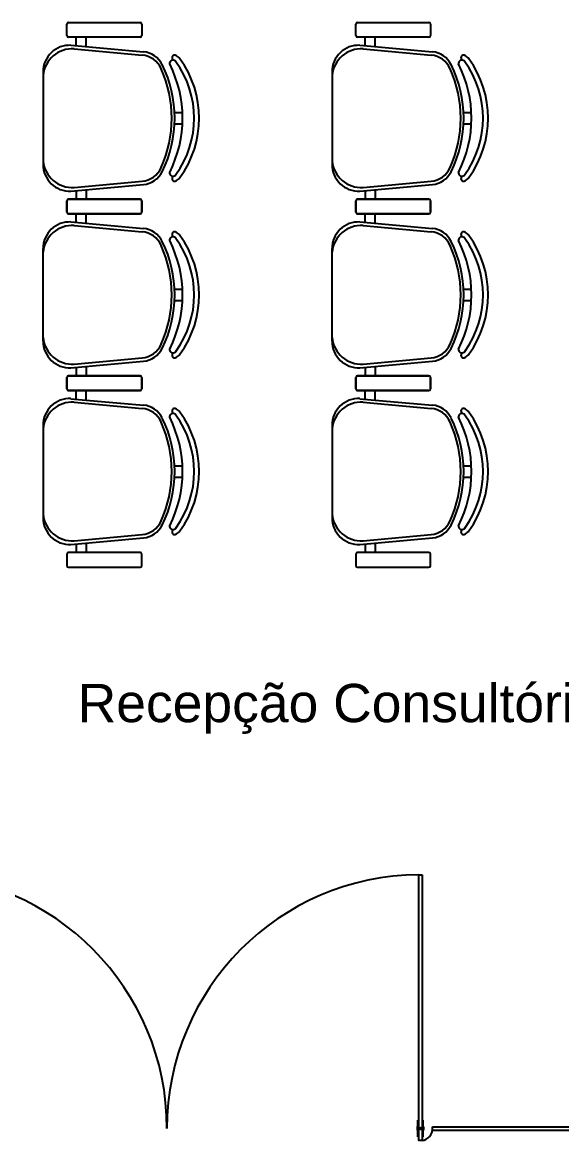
# Model space of a CAD drawing. Header units: millimetres. Extents: x 1573 to 2177, y 1587 to 1932.
# Drawn here: x 1900.09 to 1902.52, y 1898.44 to 1903.48 of the extents above; entities that cross this region are included whole.
import ezdxf
from ezdxf.enums import TextEntityAlignment as Align

# ---------------------------------------------------------------- set-up
doc = ezdxf.new("R2010")
doc.units = ezdxf.units.MM
doc.header["$LTSCALE"] = 0.03
doc.layers.add('-HIDRO', color=8, linetype='Continuous')
doc.styles.add('ARIAL', font='arial.ttf')

msp = doc.modelspace()

# ---------------------------------------------------------------- linework, layer by layer
at = {"layer": '-HIDRO', "linetype": 'ByBlock'}
for p, q in [((1900.2893, 1903.4223), (1900.2893, 1903.4748)), ((1900.2968, 1903.4823), (1900.6192, 1903.4823)), ((1900.6267, 1903.4748), (1900.6267, 1903.4223)), ((1901.5938, 1903.4223), (1901.5938, 1903.4748)), ((1901.6013, 1903.4823), (1901.9237, 1903.4823)), ((1901.9312, 1903.4748), (1901.9312, 1903.4223)), ((1900.6192, 1903.4148), (1900.2968, 1903.4148)), ((1900.3313, 1903.3755), (1900.3313, 1903.4148)), ((1900.3763, 1903.3735), (1900.3763, 1903.4148)), ((1901.9237, 1903.4148), (1901.6013, 1903.4148)), ((1901.6359, 1903.3755), (1901.6359, 1903.4148)), ((1901.6809, 1903.3735), (1901.6809, 1903.4148)), ((1900.3067, 1903.3787), (1900.6346, 1903.3493)), ((1900.3217, 1903.363), (1900.6285, 1903.3345)), ((1901.6113, 1903.3787), (1901.9392, 1903.3493)), ((1901.6263, 1903.363), (1901.9331, 1903.3345)), ((1900.1813, 1903.2588), (1900.1813, 1902.8411)), ((1901.4859, 1903.2588), (1901.4859, 1902.8411)), ((1900.7753, 1903.0762), (1900.8105, 1903.0762)), ((1902.0798, 1903.0762), (1902.1151, 1903.0762)), ((1900.7753, 1903.0237), (1900.8105, 1903.0237)), ((1902.0798, 1903.0237), (1902.1151, 1903.0237)), ((1900.3067, 1902.7213), (1900.6346, 1902.7506)), ((1900.3217, 1902.7369), (1900.6285, 1902.7654)), ((1901.6113, 1902.7213), (1901.9392, 1902.7506)), ((1901.6263, 1902.7369), (1901.9331, 1902.7654)), ((1900.2968, 1902.6851), (1900.6192, 1902.6851)), ((1900.6192, 1902.6851), (1900.2968, 1902.6851)), ((1900.3313, 1902.7244), (1900.3313, 1902.6851)), ((1900.3763, 1902.7264), (1900.3763, 1902.6851)), ((1901.6013, 1902.6851), (1901.9237, 1902.6851)), ((1901.9237, 1902.6851), (1901.6013, 1902.6851)), ((1901.6359, 1902.7244), (1901.6359, 1902.6851)), ((1901.6809, 1902.7264), (1901.6809, 1902.6851)), ((1900.2893, 1902.6252), (1900.2893, 1902.6776)), ((1900.2893, 1902.6776), (1900.2893, 1902.6252)), ((1900.6267, 1902.6776), (1900.6267, 1902.6252)), ((1900.6267, 1902.6252), (1900.6267, 1902.6776)), ((1901.5938, 1902.6252), (1901.5938, 1902.6776)), ((1901.5938, 1902.6776), (1901.5938, 1902.6252)), ((1901.9312, 1902.6776), (1901.9312, 1902.6252)), ((1901.9312, 1902.6252), (1901.9312, 1902.6776)), ((1900.6192, 1902.6177), (1900.2968, 1902.6177)), ((1900.2968, 1902.6177), (1900.6192, 1902.6177)), ((1900.3313, 1902.5784), (1900.3313, 1902.6177)), ((1900.3763, 1902.5764), (1900.3763, 1902.6177)), ((1901.9237, 1902.6177), (1901.6013, 1902.6177)), ((1901.6013, 1902.6177), (1901.9237, 1902.6177)), ((1901.6359, 1902.5784), (1901.6359, 1902.6177)), ((1901.6809, 1902.5764), (1901.6809, 1902.6177)), ((1900.3067, 1902.5816), (1900.6346, 1902.5522)), ((1900.3217, 1902.5659), (1900.6285, 1902.5374)), ((1901.6113, 1902.5816), (1901.9392, 1902.5522)), ((1901.6263, 1902.5659), (1901.9331, 1902.5374)), ((1900.1813, 1902.044), (1900.1813, 1902.4617)), ((1901.4859, 1902.044), (1901.4859, 1902.4617)), ((1900.7753, 1902.2791), (1900.8105, 1902.2791)), ((1902.0798, 1902.2791), (1902.1151, 1902.2791)), ((1900.7753, 1902.2266), (1900.8105, 1902.2266)), ((1902.0798, 1902.2266), (1902.1151, 1902.2266)), ((1900.3067, 1901.9241), (1900.6346, 1901.9535)), ((1900.3217, 1901.9398), (1900.6285, 1901.9683)), ((1900.3763, 1901.9293), (1900.3763, 1901.888)), ((1901.6113, 1901.9241), (1901.9392, 1901.9535)), ((1901.6263, 1901.9398), (1901.9331, 1901.9683)), ((1901.6809, 1901.9293), (1901.6809, 1901.888)), ((1900.2893, 1901.8805), (1900.2893, 1901.8281)), ((1900.2893, 1901.8281), (1900.2893, 1901.8805)), ((1900.6192, 1901.888), (1900.2968, 1901.888)), ((1900.2968, 1901.888), (1900.6192, 1901.888)), ((1900.3313, 1901.9273), (1900.3313, 1901.888)), ((1900.6267, 1901.8281), (1900.6267, 1901.8805)), ((1900.6267, 1901.8805), (1900.6267, 1901.8281)), ((1901.5938, 1901.8281), (1901.5938, 1901.8805)), ((1901.5938, 1901.8805), (1901.5938, 1901.8281)), ((1901.6013, 1901.888), (1901.9237, 1901.888)), ((1901.9237, 1901.888), (1901.6013, 1901.888)), ((1901.6359, 1901.9273), (1901.6359, 1901.888)), ((1901.9312, 1901.8805), (1901.9312, 1901.8281)), ((1901.9312, 1901.8281), (1901.9312, 1901.8805)), ((1900.2968, 1901.8206), (1900.6192, 1901.8206)), ((1900.6192, 1901.8206), (1900.2968, 1901.8206)), ((1900.3067, 1901.7844), (1900.6346, 1901.7551)), ((1900.3313, 1901.7813), (1900.3313, 1901.8206)), ((1900.3763, 1901.7793), (1900.3763, 1901.8206)), ((1901.9237, 1901.8206), (1901.6013, 1901.8206)), ((1901.6013, 1901.8206), (1901.9237, 1901.8206)), ((1901.6113, 1901.7844), (1901.9392, 1901.7551)), ((1901.6359, 1901.7813), (1901.6359, 1901.8206)), ((1901.6809, 1901.7793), (1901.6809, 1901.8206)), ((1900.3217, 1901.7688), (1900.6285, 1901.7403)), ((1901.6263, 1901.7688), (1901.9331, 1901.7403)), ((1900.1813, 1901.6646), (1900.1813, 1901.2469)), ((1901.4859, 1901.6646), (1901.4859, 1901.2469)), ((1900.7753, 1901.482), (1900.8105, 1901.482)), ((1902.0798, 1901.482), (1902.1151, 1901.482)), ((1900.7753, 1901.4295), (1900.8105, 1901.4295)), ((1902.0798, 1901.4295), (1902.1151, 1901.4295)), ((1900.3217, 1901.1427), (1900.6285, 1901.1712)), ((1901.6263, 1901.1427), (1901.9331, 1901.1712)), ((1900.3067, 1901.127), (1900.6346, 1901.1564)), ((1900.3313, 1901.1302), (1900.3313, 1901.0909)), ((1900.3763, 1901.1322), (1900.3763, 1901.0909)), ((1901.6113, 1901.127), (1901.9392, 1901.1564)), ((1901.6359, 1901.1302), (1901.6359, 1901.0909)), ((1901.6809, 1901.1322), (1901.6809, 1901.0909)), ((1900.2893, 1901.0834), (1900.2893, 1901.0309)), ((1900.6192, 1901.0909), (1900.2968, 1901.0909)), ((1900.6267, 1901.0309), (1900.6267, 1901.0834)), ((1901.5938, 1901.0834), (1901.5938, 1901.0309)), ((1901.9237, 1901.0909), (1901.6013, 1901.0909)), ((1901.9312, 1901.0309), (1901.9312, 1901.0834)), ((1900.2968, 1901.0234), (1900.6192, 1901.0234)), ((1901.6013, 1901.0234), (1901.9237, 1901.0234))]:
    msp.add_line(p, q, dxfattribs=at)
at = {"layer": '-HIDRO'}
for p, q in [((1901.8729, 1898.4543), (1901.8729, 1898.5293)), ((1901.8729, 1898.5293), (1901.8774, 1898.5293)), ((1901.8969, 1898.5293), (1901.8924, 1898.5293)), ((1901.8969, 1898.4543), (1901.8969, 1898.5293)), ((1901.9403, 1898.4843), (1901.9403, 1898.4993)), ((1901.9403, 1898.4993), (1902.6151, 1898.4993)), ((1901.8774, 1898.4543), (1901.8729, 1898.4543)), ((1901.8969, 1898.4543), (1901.8924, 1898.4543)), ((1901.9403, 1898.4843), (1902.6151, 1898.4843))]:
    msp.add_line(p, q, dxfattribs=at)
for points in [[(1901.8926, 1899.6363), (1901.8924, 1898.4367), (1901.8774, 1898.4367), (1901.8776, 1899.6363)], [(1901.871, 1898.4846), (1901.8729, 1898.4846), (1901.8729, 1898.4991), (1901.871, 1898.4991)], [(1901.8988, 1898.4846), (1901.8969, 1898.4846), (1901.8969, 1898.4991), (1901.8988, 1898.4991)]]:
    msp.add_lwpolyline(points, close=True, dxfattribs=at)
msp.add_circle((1901.8851, 1898.4918), 0.00441, dxfattribs=at)
at = {"layer": '-HIDRO', "linetype": 'ByBlock'}
for centre, radius, start, end in [((1900.2968, 1903.4748), 0.0075, 90, 180), ((1900.6192, 1903.4748), 0.0075, 0, 90), ((1901.6013, 1903.4748), 0.0075, 90, 180), ((1901.9237, 1903.4748), 0.0075, 0, 90), ((1900.2968, 1903.4223), 0.0075, 180, 270), ((1900.6192, 1903.4223), 0.0075, 270, 0), ((1901.6013, 1903.4223), 0.0075, 180, 270), ((1901.9237, 1903.4223), 0.0075, 270, 0), ((1900.3013, 1903.2588), 0.12, 87.4308, 180), ((1900.3141, 1903.2302), 0.133, 86.7478, 174.4075), ((1900.6252, 1903.2447), 0.105, 26.3953, 84.8788), ((1901.6059, 1903.2588), 0.12, 87.4308, 180), ((1901.6187, 1903.2302), 0.133, 86.7478, 174.4075), ((1901.9298, 1903.2447), 0.105, 26.3953, 84.8788), ((1900.6188, 1903.23), 0.105, 24.2639, 84.7001), ((1900.2328, 1903.05), 0.5431, 333.6047, 26.3953), ((1900.7677, 1903.297), 0.015, 64.8545, 189.6706), ((1900.7677, 1903.297), 0.015, 64.8545, 189.6706), ((1900.2681, 1903.05), 0.5431, 333.2374, 26.7626), ((1900.2681, 1903.05), 0.5431, 333.2374, 26.7626), ((1900.7753, 1903.3227), 0.0117, 44.6745, 240.1891), ((1900.7662, 1903.2936), 0.0187, 36.8699, 64.8545), ((1900.7662, 1903.2936), 0.0187, 36.8699, 64.8545), ((1900.4284, 1903.05), 0.4352, 324.1442, 35.8558), ((1900.4284, 1903.05), 0.4352, 324.1442, 35.8558), ((1900.7662, 1903.2936), 0.0412, 36.5429, 64.8545), ((1900.4284, 1903.05), 0.4577, 324.1238, 35.8762), ((1901.9234, 1903.23), 0.105, 24.2639, 84.7001), ((1901.5374, 1903.05), 0.5431, 333.6047, 26.3953), ((1902.0723, 1903.297), 0.015, 64.8545, 189.6706), ((1902.0723, 1903.297), 0.015, 64.8545, 189.6706), ((1901.5726, 1903.05), 0.5431, 333.2374, 26.7626), ((1901.5726, 1903.05), 0.5431, 333.2374, 26.7626), ((1902.0799, 1903.3227), 0.0117, 44.6745, 240.1891), ((1902.0707, 1903.2936), 0.0187, 36.8699, 64.8545), ((1902.0707, 1903.2936), 0.0187, 36.8699, 64.8545), ((1901.733, 1903.05), 0.4352, 324.1442, 35.8558), ((1901.733, 1903.05), 0.4352, 324.1442, 35.8558), ((1902.0707, 1903.2936), 0.0412, 36.5429, 64.8545), ((1901.733, 1903.05), 0.4577, 324.1238, 35.8762), ((1900.2194, 1903.05), 0.5431, 335.7361, 24.2639), ((1901.524, 1903.05), 0.5431, 335.7361, 24.2639), ((1900.3013, 1902.8411), 0.12, 180, 272.5692), ((1900.3141, 1902.8697), 0.133, 185.5925, 273.2522), ((1901.6059, 1902.8411), 0.12, 180, 272.5692), ((1901.6187, 1902.8697), 0.133, 185.5925, 273.2522), ((1900.6188, 1902.8699), 0.105, 275.2999, 335.7361), ((1900.6252, 1902.8552), 0.105, 275.1212, 333.6047), ((1900.7677, 1902.8029), 0.015, 170.3294, 295.1455), ((1900.7677, 1902.8029), 0.015, 170.3294, 295.1455), ((1900.7753, 1902.7772), 0.0117, 119.8109, 315.3255), ((1900.7662, 1902.8063), 0.0187, 295.1455, 323.1301), ((1900.7662, 1902.8063), 0.0187, 295.1455, 323.1301), ((1901.9234, 1902.8699), 0.105, 275.2999, 335.7361), ((1901.9298, 1902.8552), 0.105, 275.1212, 333.6047), ((1902.0723, 1902.8029), 0.015, 170.3294, 295.1455), ((1902.0723, 1902.8029), 0.015, 170.3294, 295.1455), ((1902.0799, 1902.7772), 0.0117, 119.8109, 315.3255), ((1902.0707, 1902.8063), 0.0187, 295.1455, 323.1301), ((1902.0707, 1902.8063), 0.0187, 295.1455, 323.1301), ((1900.7662, 1902.8063), 0.0412, 295.1455, 323.4571), ((1902.0707, 1902.8063), 0.0412, 295.1455, 323.4571), ((1900.2968, 1902.6776), 0.0075, 90, 180), ((1900.2968, 1902.6776), 0.0075, 90, 180), ((1900.6192, 1902.6776), 0.0075, 0, 90), ((1900.6192, 1902.6776), 0.0075, 0, 90), ((1901.6013, 1902.6776), 0.0075, 90, 180), ((1901.6013, 1902.6776), 0.0075, 90, 180), ((1901.9237, 1902.6776), 0.0075, 0, 90), ((1901.9237, 1902.6776), 0.0075, 0, 90), ((1900.2968, 1902.6252), 0.0075, 180, 270), ((1900.2968, 1902.6252), 0.0075, 180, 270), ((1900.6192, 1902.6252), 0.0075, 270, 0), ((1900.6192, 1902.6252), 0.0075, 270, 0), ((1901.6013, 1902.6252), 0.0075, 180, 270), ((1901.6013, 1902.6252), 0.0075, 180, 270), ((1901.9237, 1902.6252), 0.0075, 270, 0), ((1901.9237, 1902.6252), 0.0075, 270, 0), ((1900.3013, 1902.4617), 0.12, 87.4308, 180), ((1900.3141, 1902.4331), 0.133, 86.7478, 174.4075), ((1900.6188, 1902.4329), 0.105, 24.2639, 84.7001), ((1900.6252, 1902.4476), 0.105, 26.3953, 84.8788), ((1900.7753, 1902.5256), 0.0117, 44.6745, 240.1891), ((1900.7662, 1902.4965), 0.0412, 36.5429, 64.8545), ((1901.6059, 1902.4617), 0.12, 87.4308, 180), ((1901.6187, 1902.4331), 0.133, 86.7478, 174.4075), ((1901.9234, 1902.4329), 0.105, 24.2639, 84.7001), ((1901.9298, 1902.4476), 0.105, 26.3953, 84.8788), ((1902.0799, 1902.5256), 0.0117, 44.6745, 240.1891), ((1902.0707, 1902.4965), 0.0412, 36.5429, 64.8545), ((1900.2328, 1902.2528), 0.5431, 333.6047, 26.3953), ((1900.7677, 1902.4999), 0.015, 64.8545, 189.6706), ((1900.7677, 1902.4999), 0.015, 64.8545, 189.6706), ((1900.2681, 1902.2528), 0.5431, 333.2374, 26.7626), ((1900.2681, 1902.2528), 0.5431, 333.2374, 26.7626), ((1900.7662, 1902.4965), 0.0187, 36.8699, 64.8545), ((1900.7662, 1902.4965), 0.0187, 36.8699, 64.8545), ((1900.4284, 1902.2528), 0.4352, 324.1442, 35.8558), ((1900.4284, 1902.2528), 0.4352, 324.1442, 35.8558), ((1900.4284, 1902.2528), 0.4577, 324.1238, 35.8762), ((1901.5374, 1902.2528), 0.5431, 333.6047, 26.3953), ((1902.0723, 1902.4999), 0.015, 64.8545, 189.6706), ((1902.0723, 1902.4999), 0.015, 64.8545, 189.6706), ((1901.5726, 1902.2528), 0.5431, 333.2374, 26.7626), ((1901.5726, 1902.2528), 0.5431, 333.2374, 26.7626), ((1902.0707, 1902.4965), 0.0187, 36.8699, 64.8545), ((1902.0707, 1902.4965), 0.0187, 36.8699, 64.8545), ((1901.733, 1902.2528), 0.4352, 324.1442, 35.8558), ((1901.733, 1902.2528), 0.4352, 324.1442, 35.8558), ((1901.733, 1902.2528), 0.4577, 324.1238, 35.8762), ((1900.2194, 1902.2528), 0.5431, 335.7361, 24.2639), ((1901.524, 1902.2528), 0.5431, 335.7361, 24.2639), ((1900.3013, 1902.044), 0.12, 180, 272.5692), ((1900.3141, 1902.0726), 0.133, 185.5925, 273.2522), ((1900.6188, 1902.0728), 0.105, 275.2999, 335.7361), ((1901.6059, 1902.044), 0.12, 180, 272.5692), ((1901.6187, 1902.0726), 0.133, 185.5925, 273.2522), ((1901.9234, 1902.0728), 0.105, 275.2999, 335.7361), ((1900.6252, 1902.0581), 0.105, 275.1212, 333.6047), ((1900.7677, 1902.0058), 0.015, 170.3294, 295.1455), ((1900.7677, 1902.0058), 0.015, 170.3294, 295.1455), ((1900.7753, 1901.9801), 0.0117, 119.8109, 315.3255), ((1900.7662, 1902.0092), 0.0187, 295.1455, 323.1301), ((1900.7662, 1902.0092), 0.0187, 295.1455, 323.1301), ((1900.7662, 1902.0092), 0.0412, 295.1455, 323.4571), ((1901.9298, 1902.0581), 0.105, 275.1212, 333.6047), ((1902.0723, 1902.0058), 0.015, 170.3294, 295.1455), ((1902.0723, 1902.0058), 0.015, 170.3294, 295.1455), ((1902.0799, 1901.9801), 0.0117, 119.8109, 315.3255), ((1902.0707, 1902.0092), 0.0187, 295.1455, 323.1301), ((1902.0707, 1902.0092), 0.0187, 295.1455, 323.1301), ((1902.0707, 1902.0092), 0.0412, 295.1455, 323.4571), ((1900.2968, 1901.8805), 0.0075, 90, 180), ((1900.2968, 1901.8805), 0.0075, 90, 180), ((1900.6192, 1901.8805), 0.0075, 0, 90), ((1900.6192, 1901.8805), 0.0075, 0, 90), ((1901.6013, 1901.8805), 0.0075, 90, 180), ((1901.6013, 1901.8805), 0.0075, 90, 180), ((1901.9237, 1901.8805), 0.0075, 0, 90), ((1901.9237, 1901.8805), 0.0075, 0, 90), ((1900.2968, 1901.8281), 0.0075, 180, 270), ((1900.2968, 1901.8281), 0.0075, 180, 270), ((1900.6192, 1901.8281), 0.0075, 270, 0), ((1900.6192, 1901.8281), 0.0075, 270, 0), ((1901.6013, 1901.8281), 0.0075, 180, 270), ((1901.6013, 1901.8281), 0.0075, 180, 270), ((1901.9237, 1901.8281), 0.0075, 270, 0), ((1901.9237, 1901.8281), 0.0075, 270, 0), ((1900.3013, 1901.6646), 0.12, 87.4308, 180), ((1901.6059, 1901.6646), 0.12, 87.4308, 180), ((1900.3141, 1901.636), 0.133, 86.7478, 174.4075), ((1900.6188, 1901.6358), 0.105, 24.2639, 84.7001), ((1900.6252, 1901.6505), 0.105, 26.3953, 84.8788), ((1900.7753, 1901.7285), 0.0117, 44.6745, 240.1891), ((1900.7662, 1901.6994), 0.0412, 36.5429, 64.8545), ((1901.6187, 1901.636), 0.133, 86.7478, 174.4075), ((1901.9234, 1901.6358), 0.105, 24.2639, 84.7001), ((1901.9298, 1901.6505), 0.105, 26.3953, 84.8788), ((1902.0799, 1901.7285), 0.0117, 44.6745, 240.1891), ((1902.0707, 1901.6994), 0.0412, 36.5429, 64.8545), ((1900.2194, 1901.4557), 0.5431, 335.7361, 24.2639), ((1900.2328, 1901.4557), 0.5431, 333.6047, 26.3953), ((1900.7677, 1901.7028), 0.015, 64.8545, 189.6706), ((1900.7677, 1901.7028), 0.015, 64.8545, 189.6706), ((1900.2681, 1901.4557), 0.5431, 333.2374, 26.7626), ((1900.2681, 1901.4557), 0.5431, 333.2374, 26.7626), ((1900.7662, 1901.6994), 0.0187, 36.8699, 64.8545), ((1900.7662, 1901.6994), 0.0187, 36.8699, 64.8545), ((1900.4284, 1901.4557), 0.4352, 324.1442, 35.8558), ((1900.4284, 1901.4557), 0.4352, 324.1442, 35.8558), ((1900.4284, 1901.4557), 0.4577, 324.1238, 35.8762), ((1901.524, 1901.4557), 0.5431, 335.7361, 24.2639), ((1901.5374, 1901.4557), 0.5431, 333.6047, 26.3953), ((1902.0723, 1901.7028), 0.015, 64.8545, 189.6706), ((1902.0723, 1901.7028), 0.015, 64.8545, 189.6706), ((1901.5726, 1901.4557), 0.5431, 333.2374, 26.7626), ((1901.5726, 1901.4557), 0.5431, 333.2374, 26.7626), ((1902.0707, 1901.6994), 0.0187, 36.8699, 64.8545), ((1902.0707, 1901.6994), 0.0187, 36.8699, 64.8545), ((1901.733, 1901.4557), 0.4352, 324.1442, 35.8558), ((1901.733, 1901.4557), 0.4352, 324.1442, 35.8558), ((1901.733, 1901.4557), 0.4577, 324.1238, 35.8762), ((1900.3013, 1901.2469), 0.12, 180, 272.5692), ((1900.3141, 1901.2755), 0.133, 185.5925, 273.2522), ((1900.6188, 1901.2757), 0.105, 275.2999, 335.7361), ((1901.6059, 1901.2469), 0.12, 180, 272.5692), ((1901.6187, 1901.2755), 0.133, 185.5925, 273.2522), ((1901.9234, 1901.2757), 0.105, 275.2999, 335.7361), ((1900.6252, 1901.261), 0.105, 275.1212, 333.6047), ((1900.7677, 1901.2087), 0.015, 170.3294, 295.1455), ((1900.7677, 1901.2087), 0.015, 170.3294, 295.1455), ((1900.7753, 1901.183), 0.0117, 119.8109, 315.3255), ((1900.7662, 1901.2121), 0.0187, 295.1455, 323.1301), ((1900.7662, 1901.2121), 0.0187, 295.1455, 323.1301), ((1900.7662, 1901.2121), 0.0412, 295.1455, 323.4571), ((1901.9298, 1901.261), 0.105, 275.1212, 333.6047), ((1902.0723, 1901.2087), 0.015, 170.3294, 295.1455), ((1902.0723, 1901.2087), 0.015, 170.3294, 295.1455), ((1902.0799, 1901.183), 0.0117, 119.8109, 315.3255), ((1902.0707, 1901.2121), 0.0187, 295.1455, 323.1301), ((1902.0707, 1901.2121), 0.0187, 295.1455, 323.1301), ((1902.0707, 1901.2121), 0.0412, 295.1455, 323.4571), ((1900.2968, 1901.0834), 0.0075, 90, 180), ((1900.6192, 1901.0834), 0.0075, 0, 90), ((1901.6013, 1901.0834), 0.0075, 90, 180), ((1901.9237, 1901.0834), 0.0075, 0, 90), ((1900.2968, 1901.0309), 0.0075, 180, 270), ((1900.6192, 1901.0309), 0.0075, 270, 0), ((1901.6013, 1901.0309), 0.0075, 180, 270), ((1901.9237, 1901.0309), 0.0075, 270, 0)]:
    msp.add_arc(centre, radius, start, end, dxfattribs=at)
at = {"layer": '-HIDRO'}
for centre, radius, start, end in [((1899.5961, 1898.4918), 1.1445, 0.0009, 89.6225), ((1901.8852, 1898.4918), 1.1445, 90.3775, 179.9991), ((1901.884, 1898.4924), 0.0563, 278.5833, 359.4644)]:
    msp.add_arc(centre, radius, start, end, dxfattribs=at)

# ---------------------------------------------------------------- texts
at = {"style": 'ARIAL'}
msp.add_text('Recepção Consultórios', height=0.172745, dxfattribs=at).set_placement((1901.5848, 1900.4111), align=Align.MIDDLE_CENTER)

doc.saveas('drawing.dxf')
